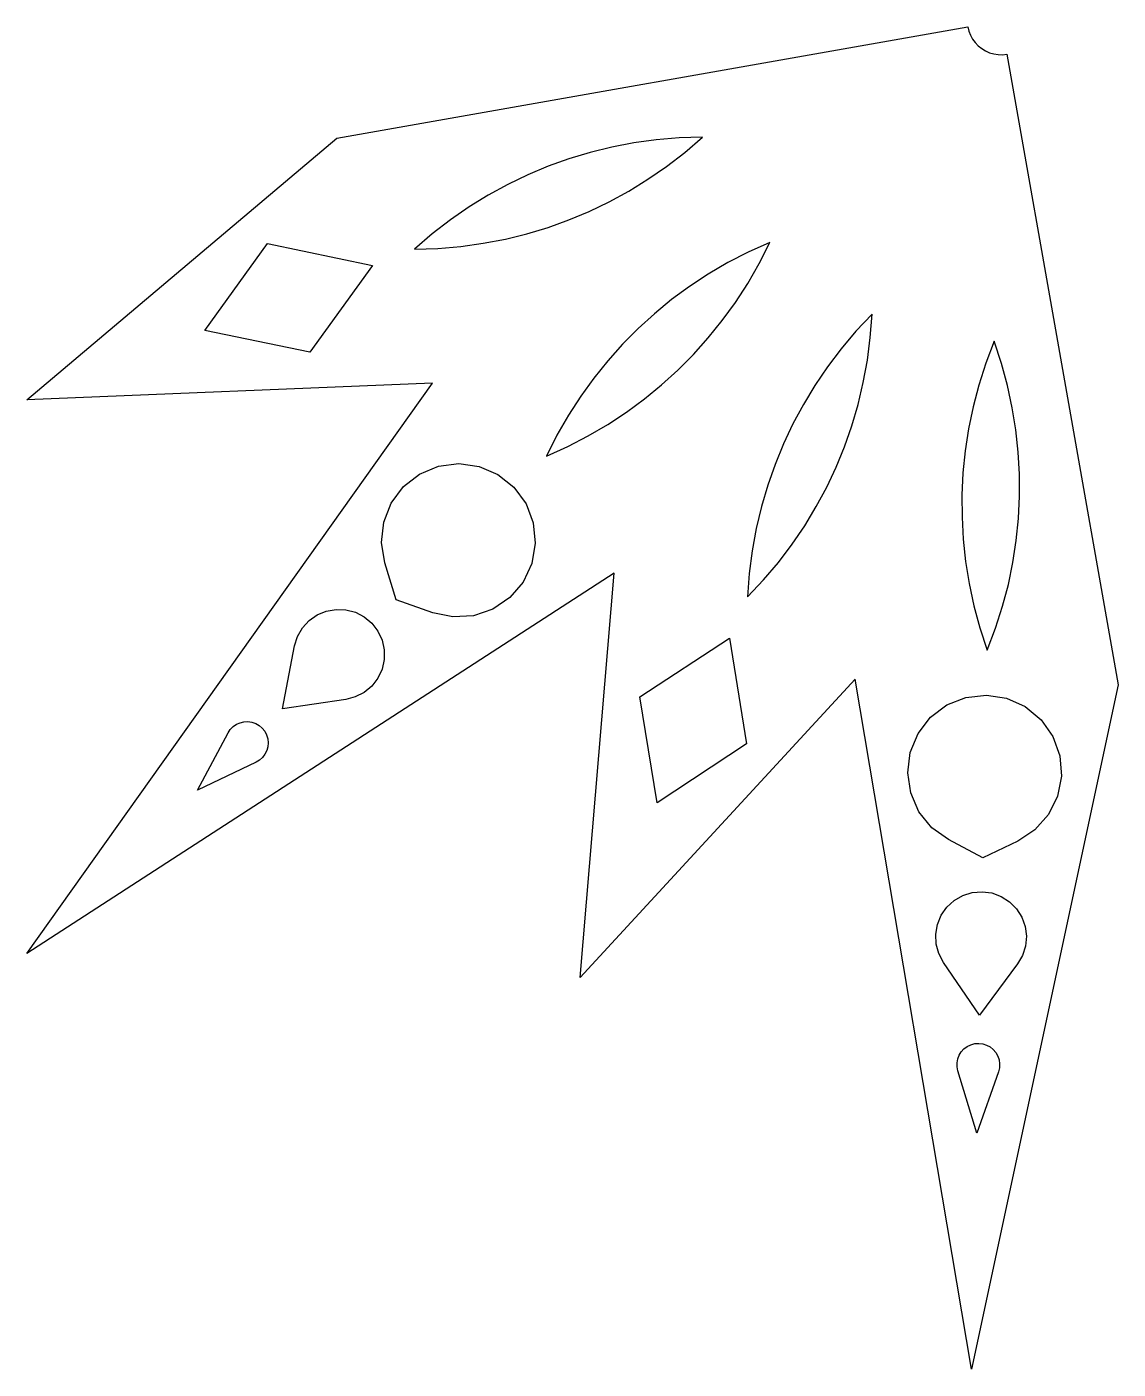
# Model space of a CAD drawing. Header units: metres. Extents: x 0 to 1011, y -1244 to 0.
import ezdxf

# ---------------------------------------------------------------- set-up
doc = ezdxf.new("R2010")
doc.units = ezdxf.units.M

msp = doc.modelspace()

# ---------------------------------------------------------------- linework, layer by layer
at = {"layer": 'CONTOUR'}
msp.add_lwpolyline([(1011.49, -610.08), (875.69, -1244.28), (767.68, -604.76), (512.79, -881.28), (544.47, -506.54), (0, -858.96), (375.84, -330.39), (0.07, -345.69), (287.45, -103.1), (872.18, 0), (873.15, -3.97), (874.63, -7.78), (876.6, -11.36), (879.02, -14.66), (881.84, -17.61), (885.03, -20.17), (888.53, -22.29), (892.27, -23.94), (896.19, -25.08), (900.23, -25.7), (904.32, -25.79), (908.38, -25.35)], close=True, dxfattribs=at)
at = {"layer": 'HOLES'}
for points in [[(626.27, -102.17), (604.56, -102.82), (583.31, -104.62), (562.47, -107.5), (542.05, -111.42), (522.01, -116.37), (502.37, -122.31), (483.11, -129.23), (464.23, -137.14), (445.73, -146.03), (427.63, -155.92), (409.91, -166.82), (392.61, -178.78), (375.72, -191.82), (359.28, -206), (380.98, -205.34), (402.24, -203.55), (423.08, -200.67), (443.5, -196.75), (463.53, -191.8), (483.18, -185.86), (502.44, -178.94), (521.32, -171.03), (539.81, -162.14), (557.92, -152.25), (575.64, -141.34), (592.94, -129.39), (609.83, -116.35)], [(320.45, -221.1), (262.36, -301.65), (165.12, -281.5), (223.2, -200.96)], [(688.5, -199.87), (668.7, -208.77), (649.75, -218.56), (631.6, -229.2), (614.24, -240.64), (597.62, -252.88), (581.75, -265.88), (566.6, -279.65), (552.18, -294.18), (538.5, -309.47), (525.55, -325.54), (513.36, -342.39), (501.95, -360.06), (491.34, -378.56), (481.58, -397.96), (501.38, -389.05), (520.33, -379.26), (538.47, -368.63), (555.84, -357.18), (572.46, -344.95), (588.33, -331.94), (603.48, -318.17), (617.89, -303.64), (631.58, -288.35), (644.53, -272.29), (656.72, -255.43), (668.13, -237.77), (678.74, -219.26)], [(783.39, -266.31), (768.51, -282.11), (754.74, -298.41), (742.05, -315.18), (730.38, -332.4), (719.71, -350.06), (710.02, -368.15), (701.3, -386.67), (693.54, -405.61), (686.75, -424.97), (680.93, -444.77), (676.12, -465.01), (672.34, -485.7), (669.62, -506.85), (668.02, -528.51), (682.9, -512.7), (696.67, -496.4), (709.36, -479.63), (721.03, -462.41), (731.7, -444.75), (741.39, -426.66), (750.11, -408.14), (757.87, -389.2), (764.66, -369.84), (770.47, -350.04), (775.29, -329.81), (779.07, -309.12), (781.79, -287.96)], [(896.48, -291.38), (888.78, -311.68), (882.3, -332), (876.99, -352.35), (872.8, -372.73), (869.7, -393.12), (867.67, -413.55), (866.7, -433.99), (866.78, -454.46), (867.91, -474.95), (870.12, -495.46), (873.41, -516), (877.83, -536.57), (883.42, -557.15), (890.23, -577.77), (897.93, -557.47), (904.41, -537.15), (909.72, -516.79), (913.91, -496.42), (917.01, -476.02), (919.04, -455.6), (920.01, -435.15), (919.93, -414.69), (918.8, -394.2), (916.59, -373.68), (913.29, -353.14), (908.87, -332.58), (903.29, -311.99)], [(342.37, -531.22), (331.89, -496.71), (328.84, -477.98), (330.85, -459.11), (337.77, -441.44), (349.12, -426.22), (364.08, -414.54), (381.59, -407.23), (400.41, -404.8), (419.21, -407.43), (436.64, -414.93), (451.48, -426.77), (462.66, -442.11), (469.39, -459.85), (471.2, -478.74), (467.95, -497.44), (459.88, -514.62), (447.56, -529.06), (431.86, -539.72), (413.91, -545.87), (394.96, -547.05), (376.38, -543.19)], [(237.03, -632.06), (248.21, -573.93), (250.92, -565.17), (255.46, -557.2), (261.63, -550.41), (269.12, -545.12), (277.58, -541.58), (286.6, -539.97), (295.77, -540.35), (304.63, -542.71), (312.77, -546.93), (319.8, -552.83), (325.38, -560.1), (329.25, -568.42), (331.22, -577.38), (331.2, -586.55), (329.19, -595.5), (325.28, -603.79), (319.67, -611.05), (312.62, -616.91), (304.46, -621.1), (295.59, -623.42)], [(651.24, -566.64), (667.12, -664.67), (584.11, -719.2), (568.23, -621.16)], [(886.03, -770.43), (854.22, -753.44), (838.82, -742.35), (826.89, -727.59), (819.29, -710.2), (816.55, -691.42), (818.87, -672.58), (826.09, -655.03), (837.68, -640), (852.83, -628.57), (870.46, -621.54), (889.32, -619.42), (908.07, -622.36), (925.38, -630.15), (940.02, -642.23), (950.94, -657.75), (957.38, -675.6), (958.88, -694.52), (955.32, -713.17), (946.97, -730.21), (934.41, -744.44), (918.54, -754.85)], [(158.02, -707.7), (186.48, -654.43), (188.54, -651.32), (191.15, -648.65), (194.21, -646.52), (197.61, -645.01), (201.24, -644.15), (204.96, -644), (208.65, -644.54), (212.17, -645.77), (215.39, -647.63), (218.21, -650.07), (220.53, -652.99), (222.25, -656.3), (223.32, -659.87), (223.7, -663.57), (223.39, -667.29), (222.38, -670.88), (220.71, -674.21), (218.45, -677.17), (215.67, -679.66), (212.48, -681.58)], [(882.84, -916.23), (849.65, -867.22), (845.37, -859.11), (842.95, -850.26), (842.5, -841.1), (844.06, -832.06), (847.54, -823.58), (852.78, -816.05), (859.53, -809.84), (867.46, -805.24), (876.21, -802.48), (885.34, -801.67), (894.44, -802.87), (903.05, -806.02), (910.78, -810.96), (917.25, -817.46), (922.16, -825.21), (925.26, -833.83), (926.42, -842.93), (925.58, -852.06), (922.78, -860.8), (918.14, -868.71)], [(880.46, -1025.58), (862.92, -967.78), (862.18, -964.13), (862.14, -960.4), (862.79, -956.73), (864.13, -953.25), (866.09, -950.08), (868.61, -947.34), (871.6, -945.12), (874.96, -943.5), (878.56, -942.53), (882.28, -942.26), (885.98, -942.7), (889.53, -943.82), (892.82, -945.58), (895.71, -947.93), (898.11, -950.78), (899.93, -954.03), (901.11, -957.57), (901.61, -961.26), (901.4, -964.98), (900.5, -968.6)]]:
    msp.add_lwpolyline(points, close=True, dxfattribs=at)

doc.saveas('drawing.dxf')
